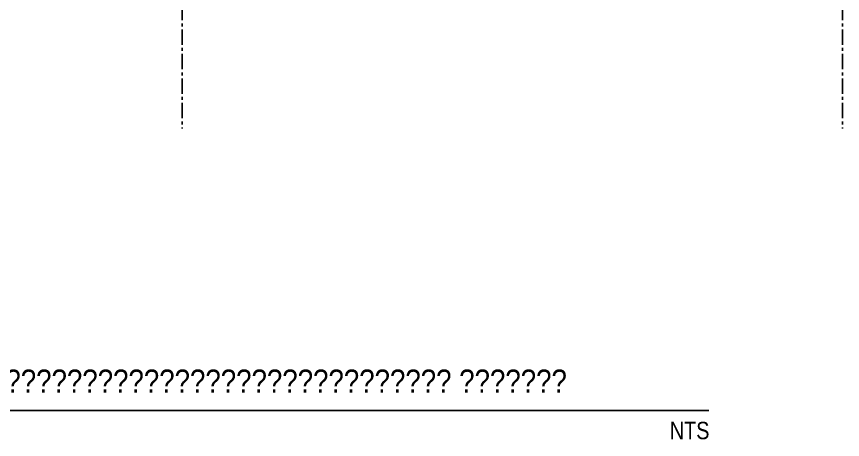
# Model space of a CAD drawing. Header units: millimetres. Extents: x 1633 to 1881, y 942 to 1170.
# Drawn here: x 1759 to 1826.4, y 941.9 to 976.5 of the extents above; entities that cross this region are included whole.
import ezdxf
from ezdxf.enums import TextEntityAlignment as Align

# ---------------------------------------------------------------- set-up
doc = ezdxf.new("R2010")
doc.units = ezdxf.units.MM
doc.linetypes.add('CENTER', pattern=[2, 1.25, -0.25, 0.25, -0.25])
doc.layers.add('Sym-Title-md', color=7, linetype='Continuous')
doc.styles.add('Cordia TCR', font='Cordia.shx', dxfattribs={"width": 0.85})
doc.styles.add('Cordia TRC', font='Cordia.shx', dxfattribs={"width": 0.85})

# ---------------------------------------------------------------- blocks, each defined once
blk = doc.blocks.new('G$C0B944460')
at = {"color": 8, "linetype": 'CENTER', "ltscale": 0.05}
for p, q in [((5.3855, 3.6507, 1.3329), (5.3855, -0.1528, 1.3329)), ((8.0782, 3.6507, 1.3329), (8.0782, -0.1528, 1.3329))]:
    blk.add_line(p, q, dxfattribs=at)
blk = doc.blocks.new('*U201')
blk.add_line((0, 0), (4.654, 0))
at = {"color": 2, "style": 'Cordia TRC', "width": 0.85}
blk.add_text('SCALE', height=0.08, dxfattribs=at).set_placement((-0.0002, -0.1301))
at = {"color": 3, "style": 'Cordia TRC', "width": 0.85}
blk.add_attdef('XX', (0.0133, 0.0639), '', height=0.2, dxfattribs=at)
at = {"color": 7, "style": 'Cordia TRC', "width": 0.85}
blk.add_attdef('SCALE', text='', height=0.18, dxfattribs=at).set_placement((4.654, -0.3262), align=Align.RIGHT)

msp = doc.modelspace()

# ---------------------------------------------------------------- block references
at = {"xscale": 20.01807020244501, "yscale": 20.01807020244501, "zscale": 20.01807020244501}
msp.add_blockref('G$C0B944460', (1664.696, 970.392, 46.587), dxfattribs=at)
at = {"layer": 'Sym-Title-md'}
ref = msp.add_blockref('*U201', (1732.928, 944.277), dxfattribs=dict(at, xscale=17.73816357905187, yscale=17.73816357905187, zscale=17.73816357905187))
ref.add_attrib('XX', 'แบบขยายการติดตั้งแผงเซลล์แสงอาทิตย์หลังคาถังน้ำใส แบบยึดพุก', dxfattribs={"layer": '0', "color": 4, "height": 1.87648, "style": 'Cordia TCR', "width": 0.9}).set_placement((1774.076, 946.689), align=Align.MIDDLE_CENTER)
ref.add_attrib('SCALE', 'NTS', dxfattribs={"layer": '0', "color": 7, "height": 1.4231, "style": 'Cordia TRC', "width": 0.85}).set_placement((1813.927, 942.645), align=Align.MIDDLE_CENTER)

doc.saveas('drawing.dxf')
